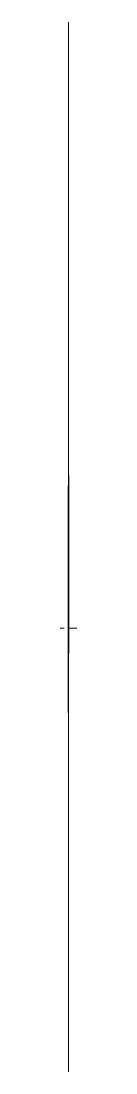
# Model space of a CAD drawing. Header units: millimetres. Extents: x 821 to 5949, y 940 to 2881.
# Drawn here: x 2710 to 2741, y 940 to 2881 of the extents above; entities that cross this region are included whole.
import ezdxf

# ---------------------------------------------------------------- set-up
doc = ezdxf.new("R2010")
doc.units = ezdxf.units.MM
doc.linetypes.add('Centro', pattern=[31.75, 6.35, -4.7625, 15.875, -4.7625])
doc.linetypes.add('Tratto', pattern=[6.35, 3.175, -3.175])
for name, color, linetype, lineweight in [('armatura', 1, 'Continuous', 15), ('bulloni', 5, 'Continuous', 9), ('LINEA DI SEZIONE', 1, 'Centro', 9), ('piastra', 30, 'Continuous', 18), ('quote', 252, 'Continuous', 5), ('S-BEAM', 5, 'Continuous', 18), ('S-COLS', 7, 'Continuous', 18), ('SEZIONI acciaio - Steel sections', 220, 'Continuous', 25), ('tratteggio', 253, 'Tratto', 15)]:
    doc.layers.add(name, color=color, linetype=linetype, lineweight=lineweight)

# ---------------------------------------------------------------- blocks, each defined once
blk = doc.blocks.new('*U195')
at = {"layer": 'bulloni'}
blk.add_lwpolyline([(-15.6, 0), (-7.8, -13.5), (7.8, -13.5), (15.6, 0), (7.8, 13.5), (-7.8, 13.5)], close=True, dxfattribs=at)
for radius in [9, 7.88]:
    blk.add_circle((0, 0), radius, dxfattribs=at)
blk = doc.blocks.new('*U191')
at = {"color": 0, "linetype": 'ByBlock', "lineweight": -2, "transparency": 16777216}
for p in [(0, 0), (50, 0), (0, -50), (50, -50), (0, -100), (50, -100)]:
    blk.add_blockref('*U195', p, dxfattribs=at)
blk = doc.blocks.new('*U193')
at = {"layer": 'bulloni'}
blk.add_lwpolyline([(-15.6, 0), (-7.8, -13.5), (7.8, -13.5), (15.6, 0), (7.8, 13.5), (-7.8, 13.5)], close=True, dxfattribs=at)
for radius in [9, 7.88]:
    blk.add_circle((0, 0), radius, dxfattribs=at)
blk = doc.blocks.new('*U194')
at = {"color": 0, "linetype": 'ByBlock', "lineweight": -2, "transparency": 16777216}
for p in [(0, 0), (50, 0), (0, -50), (50, -50), (0, -100), (50, -100)]:
    blk.add_blockref('*U193', p, dxfattribs=at)
blk = doc.blocks.new('*U192')
at = {"layer": 'bulloni'}
blk.add_lwpolyline([(-15.6, 0), (-7.8, -13.5), (7.8, -13.5), (15.6, 0), (7.8, 13.5), (-7.8, 13.5)], close=True, dxfattribs=at)
for radius in [9, 7.88]:
    blk.add_circle((0, 0), radius, dxfattribs=at)
blk = doc.blocks.new('*U196')
at = {"color": 0, "linetype": 'ByBlock', "lineweight": -2, "transparency": 16777216}
for p in [(0, 0), (50, 0), (0, -54), (50, -54)]:
    blk.add_blockref('*U192', p, dxfattribs=at)
blk = doc.blocks.new('*U197')
at = {"layer": 'bulloni'}
blk.add_lwpolyline([(-15.6, 0), (-7.8, -13.5), (7.8, -13.5), (15.6, 0), (7.8, 13.5), (-7.8, 13.5)], close=True, dxfattribs=at)
for radius in [9, 7.88]:
    blk.add_circle((0, 0), radius, dxfattribs=at)
blk = doc.blocks.new('*U198')
at = {"color": 0, "linetype": 'ByBlock', "lineweight": -2, "transparency": 16777216}
for p in [(0, 0), (50, 0), (0, -54), (50, -54)]:
    blk.add_blockref('*U197', p, dxfattribs=at)
blk = doc.blocks.new('*U200')
at = {"layer": 'bulloni'}
blk.add_lwpolyline([(-15.6, 0), (-7.8, -13.5), (7.8, -13.5), (15.6, 0), (7.8, 13.5), (-7.8, 13.5)], close=True, dxfattribs=at)
for radius in [9, 7.88]:
    blk.add_circle((0, 0), radius, dxfattribs=at)
blk = doc.blocks.new('*U201')
at = {"color": 0, "linetype": 'ByBlock', "lineweight": -2, "transparency": 16777216}
for p in [(0, 0), (0, -50), (0, -100)]:
    blk.add_blockref('*U200', p, dxfattribs=at)
blk = doc.blocks.new('*U202')
at = {"layer": 'bulloni'}
blk.add_lwpolyline([(-15.6, 0), (-7.8, -13.5), (7.8, -13.5), (15.6, 0), (7.8, 13.5), (-7.8, 13.5)], close=True, dxfattribs=at)
for radius in [9, 7.88]:
    blk.add_circle((0, 0), radius, dxfattribs=at)
blk = doc.blocks.new('*U203')
at = {"color": 0, "linetype": 'ByBlock', "lineweight": -2, "transparency": 16777216}
for p in [(0, 0), (0, -50), (0, -100)]:
    blk.add_blockref('*U202', p, dxfattribs=at)
blk = doc.blocks.new('*U180')
at = {"layer": 'bulloni'}
for p, q in [((-13.7, 36.3), (-15.6, 35.1)), ((-15.6, 35.1), (-15.6, 24.8)), ((15.6, 24.8), (-15.6, 24.8)), ((13.7, 36.3), (-13.7, 36.3)), ((-12.5, 24.8), (-12.5, 24.3)), ((12.5, 24.3), (-12.5, 24.3)), ((-7.8, 24.8), (-7.8, 35.1)), ((7.8, 35.1), (7.8, 24.8)), ((12.5, 24.8), (12.5, 24.3)), ((13.7, 36.3), (15.6, 35.1)), ((15.6, 35.1), (15.6, 24.8)), ((-13.7, -8.7), (-15.6, -9.9)), ((-15.6, -9.9), (-15.6, -22.4)), ((13.7, -8.7), (-13.7, -8.7)), ((-7.8, -22.4), (-7.8, -9.9)), ((7.8, -9.9), (7.8, -22.4)), ((13.7, -8.7), (15.6, -9.9)), ((15.6, -9.9), (15.6, -22.4)), ((-13.7, -23.7), (-15.6, -22.4)), ((13.7, -23.7), (-13.7, -23.7)), ((-9, -35.3), (-9, -23.7)), ((-8, -36.3), (-9, -35.3)), ((9, -35.3), (-9, -35.3)), ((8, -36.3), (-8, -36.3)), ((-6.5, -26.4), (6.5, -25.7)), ((-6.5, -31.4), (6.5, -30.7)), ((-5, -28.8), (5, -28.3)), ((-5, -33.8), (5, -33.3)), ((9, -35.3), (8, -36.3)), ((9, -35.3), (9, -23.7)), ((13.7, -23.7), (15.6, -22.4))]:
    blk.add_line(p, q, dxfattribs=at)
for centre, radius, start, end in [((-11.7, 29.6), 6.67, 54.2621, 125.7379), ((-10, 23.3), 1, 0, 90), ((0, 11.5), 24.8, 71.6858, 108.3142), ((11.7, 29.6), 6.67, 54.2621, 125.7379), ((10, 23.3), 1, 90, 180), ((-11.7, -15.4), 6.67, 54.2621, 125.7379), ((0, -33.5), 24.8, 71.6858, 108.3142), ((11.7, -15.4), 6.67, 54.2621, 125.7379), ((-11.7, -17), 6.67, 234.2621, 305.7379), ((0, 1.1), 24.8, 251.6858, 288.3142), ((11.7, -17), 6.67, 234.2621, 305.7379)]:
    blk.add_arc(centre, radius, start, end, dxfattribs=at)
at = {"layer": 'tratteggio'}
for points in [[(-9, 23.3), (-9, -8.7)], [(9, 23.3), (9, -8.7)]]:
    blk.add_lwpolyline(points, dxfattribs=at)
blk = doc.blocks.new('*U181')
at = {"layer": 'quote', "color": 0, "linetype": 'ByBlock', "lineweight": -2, "transparency": 16777216}
for p in [(0, 0), (105.6, 0)]:
    blk.add_blockref('*U180', p, dxfattribs=at)

msp = doc.modelspace()

# ---------------------------------------------------------------- linework, layer by layer
at = {"extrusion": (0, -1, 0)}
msp.add_line((2725.6, 1760.6, 19.5), (2725.6, 1760.6, 92.1), dxfattribs=at)
at = {"extrusion": (1, -6.12323e-17, 6.12323e-17), "elevation": 2725.6}
for points in [[(2042.2, -557.5), (2022.2, -567.4)], [(2022.2, -567.4), (2022.2, -727.5)], [(1713.4, 63.1), (1914, 63.1)], [(1605.2, -566.8), (1605.2, -702.3)]]:
    msp.add_lwpolyline(points, dxfattribs=at)
msp.add_polyline3d([(2725.6, 1787.6, 79.1), (2725.6, 1808.6, 100.1), (2725.6, 1808.6, 526.1), (2725.6, 1787.6, 547.1), (2725.6, 1713.7, 547.1), (2725.6, 1713.7, 522.2), (2725.6, 1713.7, 79.1)], close=True)
msp.add_spline([(2725.6, 1605.2, -702.3), (2725.6, 1708.6, -759.4), (2725.6, 1834.7, -695.6), (2725.6, 1913.7, -653.6), (2725.6, 2022.2, -727.5), (2725.6, 1801.4, -722)], degree=3)
at = {"layer": 'armatura', "extrusion": (1, -6.12323e-17, 6.12323e-17), "elevation": 2725.6}
for points in [[(1975.8, -677.9), (1975.8, -906.5)], [(1913.9, -653.6), (1913.9, -906.5)], [(1813.7, -712.7), (1813.7, -906.5)], [(1713.5, -750.6), (1713.5, -906.5)], [(1713.5, -759.6), (1713.5, -906.5)], [(1651.5, -737.2), (1651.5, -906.5)]]:
    msp.add_lwpolyline(points, dxfattribs=at)
at = {"layer": 'bulloni', "extrusion": (0, -1, 6.12323e-17)}
for p, q in [((2710, 1760.6, 45.8), (2710, 1760.6, 33.4)), ((2711.9, 1760.6, 47.1), (2710, 1760.6, 45.8)), ((2711.9, 1760.6, 32.1), (2710, 1760.6, 33.4)), ((2716.6, 1760.6, 20.5), (2716.6, 1760.6, 32.1)), ((2717.6, 1760.6, 19.5), (2716.6, 1760.6, 20.5)), ((2717.8, 1760.6, 33.4), (2717.8, 1760.6, 45.8)), ((2741.2, 1760.6, 80.6), (2725.6, 1760.6, 80.6)), ((2739.3, 1760.6, 92.1), (2725.6, 1760.6, 92.1)), ((2738.1, 1760.6, 80.1), (2725.6, 1760.6, 80.1)), ((2739.3, 1760.6, 47.1), (2725.6, 1760.6, 47.1)), ((2739.3, 1760.6, 32.1), (2725.6, 1760.6, 32.1)), ((2733.6, 1760.6, 19.5), (2725.6, 1760.6, 19.5)), ((2734.6, 1760.6, 20.5), (2725.6, 1760.6, 20.5)), ((2734.6, 1760.6, 20.5), (2733.6, 1760.6, 19.5)), ((2734.6, 1760.6, 20.5), (2734.6, 1760.6, 32.1)), ((2738.1, 1760.6, 80.6), (2738.1, 1760.6, 80.1)), ((2739.3, 1760.6, 92.1), (2741.2, 1760.6, 90.8)), ((2739.3, 1760.6, 47.1), (2741.2, 1760.6, 45.8)), ((2739.3, 1760.6, 32.1), (2741.2, 1760.6, 33.4)), ((2741.2, 1760.6, 90.8), (2741.2, 1760.6, 80.6)), ((2741.2, 1760.6, 45.8), (2741.2, 1760.6, 33.4))]:
    msp.add_line(p, q, dxfattribs=at)
at = {"layer": 'bulloni', "extrusion": (0, -1, 6.12323e-17), "elevation": -1760.6}
msp.add_lwpolyline([(2734.6, 79.1), (2734.6, 47.1)], dxfattribs=at)
at = {"layer": 'bulloni', "extrusion": (0, -1, 6.12323e-17)}
for centre, radius, start, end in [((2713.9, 40.4, -1760.6), 6.67, 54.2621, 125.7379), ((2713.9, 38.8, -1760.6), 6.67, 234.2621, 305.7379), ((2735.6, 79.1, -1760.6), 1, 90, 180)]:
    msp.add_arc(centre, radius, start, end, dxfattribs=at)
at = {"layer": 'LINEA DI SEZIONE'}
for points, knots in [([(2725.6, 2774.4, 243.4), (2725.6, 2733.3, 328.3), (2725.6, 2865, 459.8), (2725.6, 2851.4, 583), (2725.6, 2841.4, 618.8)], [0.227913, 0.227913, 0.227913, 0.227913, 1, 1.439528, 1.439528, 1.439528, 1.439528]), ([(2725.6, 1071.1, 239.1), (2725.6, 1080.5, 324.9), (2725.6, 943.4, 458.1), (2725.6, 939.9, 582.8), (2725.6, 944.3, 618.8)], [0.219379, 0.219379, 0.219379, 0.219379, 1, 1.445947, 1.445947, 1.445947, 1.445947])]:
    msp.add_open_spline(points, degree=3, knots=knots, dxfattribs=at)
at = {"layer": 'piastra', "extrusion": (1, -6.12323e-17, 6.12323e-17)}
for p, q in [((2725.6, 2479.7, 523.1), (2725.6, 2479.7, 353.1)), ((2725.6, 2479.7, 353.1), (2725.6, 2239.7, 353.1)), ((2725.6, 2239.7, 523.1), (2725.6, 2479.7, 523.1)), ((2725.6, 2354.7, 353.1), (2725.6, 2354.7, 275.8)), ((2725.6, 2354.7, 523.1), (2725.6, 2354.7, 550.6)), ((2725.6, 2332.8, 233.7), (2725.6, 2354.7, 275.8)), ((2725.6, 2253.1, 79.1), (2725.6, 2280.5, 132.4)), ((2725.6, 2239.7, 353.1), (2725.6, 2239.7, 523.1)), ((2725.6, 1912.9, -466.7), (2725.6, 1912.9, -483.8)), ((2725.6, 1912.9, -483.8), (2725.6, 1712.9, -483.8)), ((2725.6, 1712.9, -483.8), (2725.6, 1712.9, -466.7)), ((2725.6, 1374.3, 79.1), (2725.6, 1272.7, 275.8)), ((2725.6, 1272.7, 353.1), (2725.6, 1272.7, 275.8))]:
    msp.add_line(p, q, dxfattribs=at)
at = {"layer": 'piastra', "extrusion": (1, -6.12323e-17, 6.12323e-17), "elevation": 2725.6}
for points in [[(2346.3, 226.8), (2368.4, 269.7), (2640.3, 129.2), (2630.5, 110.8)], [(2551.3, -37.7), (2541.5, -56.1), (2272.1, 83.1), (2294, 125.5)], [(1787.6, 547.1), (1272.7, 547.1), (1272.7, 563.1), (2354.7, 563.1), (2354.7, 547.1), (1839.8, 547.1)], [(1914, 63.1), (2253.1, 63.1), (2253.1, 79.1), (1928.2, 79.1)], [(2010.8, 63.1), (2010.8, 79.1)], [(2010.8, 547.1), (2010.8, 563.1)], [(1928.2, 79.1), (1913.7, 79.1)], [(1913.7, 547.1), (1913.7, 522.2)], [(1913.7, 522.2), (1913.7, 79.1)], [(1760.6, 63.1), (1913.4, 63.1), (1913.4, 47.1), (1760.6, 47.1)], [(1913.4, 47.1), (1912.9, -126.9)], [(1912.9, -141.8), (1912.9, -466.7)], [(1818.8, 526.1), (1839.8, 547.1)], [(1818.8, 100.1), (1839.8, 79.1)], [(1713.7, 79.1), (1699.2, 79.1)], [(1699.2, 79.1), (1374.3, 79.1), (1374.3, 63.1), (1713.4, 63.1)], [(1713.4, 55.1), (1712.9, -126.9)], [(1712.9, -141.8), (1712.9, -466.7)], [(1616.6, 63.1), (1616.6, 79.1)], [(1616.6, 547.1), (1616.6, 563.1)], [(1272.7, 523.1), (1272.7, 547.1)]]:
    msp.add_lwpolyline(points, dxfattribs=at)
for points in [[(2445.7, 175.1), (2233.6, 285.3), (2181.3, 184), (2393.4, 73.8)], [(1712.9, -126.9), (1912.9, -126.9), (1912.9, -141.8), (1712.9, -141.8)], [(1807.7, 47.1), (1819.7, 47.1), (1819.7, -126.9), (1807.7, -126.9)], [(1182.7, 523.1), (1352.7, 523.1), (1352.7, 353.1), (1182.7, 353.1)]]:
    msp.add_lwpolyline(points, close=True, dxfattribs=at)
at = {"layer": 'piastra', "extrusion": (1, -6.12323e-17, 6.12323e-17)}
for centre, radius, start, end in [((2042.2, 547.1, 2725.6), 20, 270, 0), ((2042.2, 79.1, 2725.6), 20, 0, 90), ((1819.7, 47.1, 2725.6), 13.1, 270, 0), ((1807.7, 47.1, 2725.6), 13.1, 180, 270), ((1585.2, 547.1, 2725.6), 20, 180, 270), ((1585.2, 79.1, 2725.6), 20, 90, 180)]:
    msp.add_arc(centre, radius, start, end, dxfattribs=at)
at = {"layer": 'S-BEAM', "extrusion": (1, -6.12323e-17, 6.12323e-17)}
for p, q in [((2725.6, 2851, 550.6), (2725.6, 2364.7, 550.6)), ((2725.6, 2851, 550.6), (2725.6, 2364.7, 550.6)), ((2725.6, 2851, 550.6), (2725.6, 2364.7, 550.6)), ((2725.6, 2850.7, 563.1), (2725.6, 2364.7, 563.1)), ((2725.6, 2364.7, 325.6), (2725.6, 2767.6, 325.6)), ((2725.6, 2767.6, 325.6), (2725.6, 2364.7, 325.6)), ((2725.6, 2767.6, 325.6), (2725.6, 2364.7, 325.6)), ((2725.6, 2765, 313.1), (2725.6, 2364.7, 313.1)), ((2725.6, 2420.1, 30.1), (2725.6, 2497.3, 179.6)), ((2725.6, 2364.7, 523.1), (2725.6, 2364.7, 550.6)), ((2725.6, 2364.7, 563.1), (2725.6, 2364.7, 523.1)), ((2725.6, 1053.3, 325.6), (2725.6, 1262.7, 325.6)), ((2725.6, 1262.7, 353.1), (2725.6, 1262.7, 313.1)), ((2725.6, 1058.7, 313.1), (2725.6, 1262.7, 313.1))]:
    msp.add_line(p, q, dxfattribs=at)
at = {"layer": 'S-BEAM', "extrusion": (1, -6.12323e-17, 6.12323e-17), "elevation": 2725.6}
for points in [[(2497.3, 179.6), (2872.6, -14.3)], [(2780.5, -156.2), (2420.1, 30.1)], [(2364.7, 313.1), (2364.7, 353.1)], [(1910.5, 813.1), (1910.5, 563.1), (1716.8, 563.1), (1716.8, 813.1)], [(944.4, 550.6), (1262.7, 550.6), (1262.7, 563.1), (943.1, 563.1)], [(1262.7, 523.1), (1262.7, 550.6)]]:
    msp.add_lwpolyline(points, dxfattribs=at)
at = {"layer": 'S-BEAM', "extrusion": (1, -6.12323e-17, 6.12323e-17)}
msp.add_ellipse((2725.6, 1813.7, 813.1), major_axis=(0, 96.8), ratio=0.882859, start_param=-3.141592653589793, end_param=3.141592653589793, dxfattribs=at)
at = {"layer": 'S-BEAM'}
msp.add_spline([(2725.6, 2780.5, -156.2), (2725.6, 2825, -146.7), (2725.6, 2850, -99.8), (2725.6, 2847.8, -60.7), (2725.6, 2872.6, -14.3), (2725.6, 2877.5, -50), (2725.6, 2848.6, -81.5)], degree=3, dxfattribs=at)
msp.add_open_spline([(2725.6, 1723.4, 813.1), (2725.6, 1723.4, 809.5), (2725.6, 1723.6, 806), (2725.6, 1725.1, 796.8), (2725.6, 1726.7, 791.1), (2725.6, 1731.3, 780.1), (2725.6, 1734.4, 774.9), (2725.6, 1741.7, 765), (2725.6, 1746, 760.5), (2725.6, 1755.7, 752.2), (2725.6, 1761.1, 748.6), (2725.6, 1772.7, 742.5), (2725.6, 1778.8, 740), (2725.6, 1791.7, 736.2), (2725.6, 1798.4, 735), (2725.6, 1811.9, 733.9), (2725.6, 1818.8, 734), (2725.6, 1832.2, 735.5), (2725.6, 1838.8, 737), (2725.6, 1851.6, 741.1), (2725.6, 1857.6, 743.8), (2725.6, 1868.9, 750.3), (2725.6, 1874.2, 754.1), (2725.6, 1883.5, 762.6), (2725.6, 1887.6, 767.3), (2725.6, 1894.5, 777.4), (2725.6, 1897.3, 782.7), (2725.6, 1901.5, 793.8), (2725.6, 1902.9, 799.5), (2725.6, 1904.2, 811.1), (2725.6, 1904.1, 817), (2725.6, 1902.5, 828.6), (2725.6, 1901, 834.3), (2725.6, 1896.4, 845.3), (2725.6, 1893.5, 850.6), (2725.6, 1886.2, 860.4), (2725.6, 1882, 865.1), (2725.6, 1872.4, 873.3), (2725.6, 1867.1, 877), (2725.6, 1855.6, 883.3), (2725.6, 1849.4, 885.8), (2725.6, 1836.6, 889.7), (2725.6, 1829.9, 891), (2725.6, 1816.4, 892.2), (2725.6, 1809.6, 892.2), (2725.6, 1796.1, 890.8), (2725.6, 1789.5, 889.4), (2725.6, 1776.7, 885.3), (2725.6, 1770.6, 882.7), (2725.6, 1759.2, 876.3), (2725.6, 1753.9, 872.6), (2725.6, 1744.5, 864.1), (2725.6, 1740.3, 859.5), (2725.6, 1733.3, 849.5), (2725.6, 1730.4, 844.2), (2725.6, 1726.1, 833.1), (2725.6, 1724.6, 827.4), (2725.6, 1723.6, 818.8), (2725.6, 1723.4, 815.9), (2725.6, 1723.4, 813.1)], degree=3, knots=[-3.141593, -3.141593, -3.141593, -3.141593, -3.006462, -3.006462, -2.782813, -2.782813, -2.559163, -2.559163, -2.335513, -2.335513, -2.111864, -2.111864, -1.888214, -1.888214, -1.664564, -1.664564, -1.440914, -1.440914, -1.217265, -1.217265, -0.993615, -0.993615, -0.769965, -0.769965, -0.546316, -0.546316, -0.322666, -0.322666, -0.099016, -0.099016, 0.124634, 0.124634, 0.348283, 0.348283, 0.571933, 0.571933, 0.795583, 0.795583, 1.019232, 1.019232, 1.242882, 1.242882, 1.466532, 1.466532, 1.690182, 1.690182, 1.913831, 1.913831, 2.137481, 2.137481, 2.361131, 2.361131, 2.58478, 2.58478, 2.80843, 2.80843, 3.03208, 3.03208, 3.141593, 3.141593, 3.141593, 3.141593], dxfattribs=at)
at = {"layer": 'S-COLS', "extrusion": (1, -6.12323e-17, 6.12323e-17)}
for p, q in [((2725.6, 2042.2, 547.1), (2725.6, 2042.2, 79.1)), ((2725.6, 1585.2, 547.1), (2725.6, 1585.2, 79.1))]:
    msp.add_line(p, q, dxfattribs=at)
at = {"layer": 'S-COLS', "extrusion": (1, -6.12323e-17, 6.12323e-17), "elevation": 2725.6}
for points in [[(2042.2, 63.1), (2042.2, -557.5)], [(1585.2, 63.1), (1585.2, -557.5)]]:
    msp.add_lwpolyline(points, dxfattribs=at)
at = {"layer": 'S-COLS'}
msp.add_spline([(2725.6, 1585.2, -557.5), (2725.6, 1699.2, -594.3), (2725.6, 1951.4, -528.9), (2725.6, 2042.2, -557.5)], degree=3, dxfattribs=at)
at = {"layer": 'SEZIONI acciaio - Steel sections', "extrusion": (1, -6.12323e-17, 6.12323e-17), "elevation": 2725.6}
msp.add_lwpolyline([(1713.7, 563.1), (1913.7, 563.1), (1913.7, 547.1), (1839.8, 547.1, 0.414214), (1818.8, 526.1), (1818.8, 100.1, 0.414214), (1839.8, 79.1), (1913.7, 79.1), (1913.7, 63.1), (1713.7, 63.1), (1713.7, 79.1), (1787.6, 79.1, 0.414214), (1808.6, 100.1), (1808.6, 526.1, 0.414214), (1787.6, 547.1), (1713.7, 547.1)], format="xyb", close=True, dxfattribs=at)
at = {"layer": 'tratteggio', "extrusion": (1, -6.12323e-17, 6.12323e-17)}
for p, q in [((2725.6, 2862.6, -20.3), (2725.6, 2492.7, 170.7)), ((2725.6, 2850, -97.3), (2725.6, 1813.7, 438.1)), ((2725.6, 987.5, 438.1), (2725.6, 2818.7, 438.1)), ((2725.6, 2424.7, 39), (2725.6, 2799.9, -154.9))]:
    msp.add_line(p, q, dxfattribs=at)
at = {"layer": 'tratteggio', "color": 30, "ltscale": 0.4, "extrusion": (1, -6.12323e-17, 6.12323e-17)}
for p, q in [((2725.6, 1712.9, -466.7), (2725.6, 1912.9, -466.7)), ((2725.6, 1272.7, 353.1), (2725.6, 1272.7, 523.1))]:
    msp.add_line(p, q, dxfattribs=at)
at = {"layer": 'tratteggio', "color": 5, "ltscale": 0.4, "extrusion": (1, -6.12323e-17, 6.12323e-17)}
msp.add_line((2725.6, 1262.7, 353.1), (2725.6, 1262.7, 523.1), dxfattribs=at)
at = {"layer": 'tratteggio', "color": 30, "ltscale": 0.4, "extrusion": (1, -6.12323e-17, 6.12323e-17), "elevation": 2725.6}
for points in [[(2551.3, -37.7), (2630.5, 110.8)], [(2354.7, 523.1), (2354.7, 353.1)], [(2293.7, 125.6), (2346.3, 226.8)], [(2280.5, 132.4), (2332.8, 233.7)]]:
    msp.add_lwpolyline(points, dxfattribs=at)
at = {"layer": 'tratteggio', "color": 5, "ltscale": 0.4, "extrusion": (1, -6.12323e-17, 6.12323e-17), "elevation": 2725.6}
msp.add_lwpolyline([(2364.7, 353.1), (2364.7, 523.1)], dxfattribs=at)
at = {"layer": 'tratteggio', "extrusion": (1, -6.12323e-17, 6.12323e-17), "elevation": 2725.6}
for points in [[(2022.2, 547.1), (2022.2, 79.1)], [(2022.2, 63.1), (2022.2, -567.4)], [(1605.2, 547.1), (1605.2, 79.1)], [(1605.2, 63.1), (1605.2, -566.8)]]:
    msp.add_lwpolyline(points, dxfattribs=at)
at = {"layer": 'tratteggio', "color": 30, "ltscale": 0.4, "extrusion": (1, -6.12323e-17, 6.12323e-17), "elevation": 2725.6}
msp.add_lwpolyline([(1807.7, -126.9), (1819.7, -126.9), (1819.7, -466.7), (1807.7, -466.7)], close=True, dxfattribs=at)
at = {"layer": 'tratteggio', "extrusion": (0, -1, 6.12323e-17), "elevation": -1760.6}
msp.add_lwpolyline([(2716.6, 79.1), (2716.6, 47.1)], dxfattribs=at)
at = {"layer": 'tratteggio'}
msp.add_spline([(2725.6, 2042.2, -557.5), (2725.6, 1954.1, -592.7), (2725.6, 1789.1, -575)], degree=3, dxfattribs=at)

# ---------------------------------------------------------------- block references
at = {"extrusion": (1, -6.12323e-17, 6.12323e-17), "xscale": -1}
for name, p in [('*U194', (2444.7, 488.1, 2725.6)), ('*U203', (1312.7, 488.1, 2725.6))]:
    msp.add_blockref(name, p, dxfattribs=at)
at = {"extrusion": (1, -6.12323e-17, 6.12323e-17), "rotation": 152.6761095661595}
msp.add_blockref('*U198', (2379, 115.6, 2725.6), dxfattribs=at)
at = {"extrusion": (1, -6.12323e-17, 6.12323e-17)}
for name, p in [('*U191', (2274.7, 488.1, 2725.6)), ('*U201', (1222.7, 488.1, 2725.6))]:
    msp.add_blockref(name, p, dxfattribs=at)
at = {"extrusion": (1, -6.12323e-17, 6.12323e-17), "xscale": -1, "rotation": 152.6761095661622}
msp.add_blockref('*U196', (2223.5, 196, 2725.6), dxfattribs=at)
at = {"layer": 'quote', "extrusion": (1, -6.12323e-17, 6.12323e-17)}
msp.add_blockref('*U181', (1760.6, 55.8, 2725.6), dxfattribs=at)

doc.saveas('drawing.dxf')
